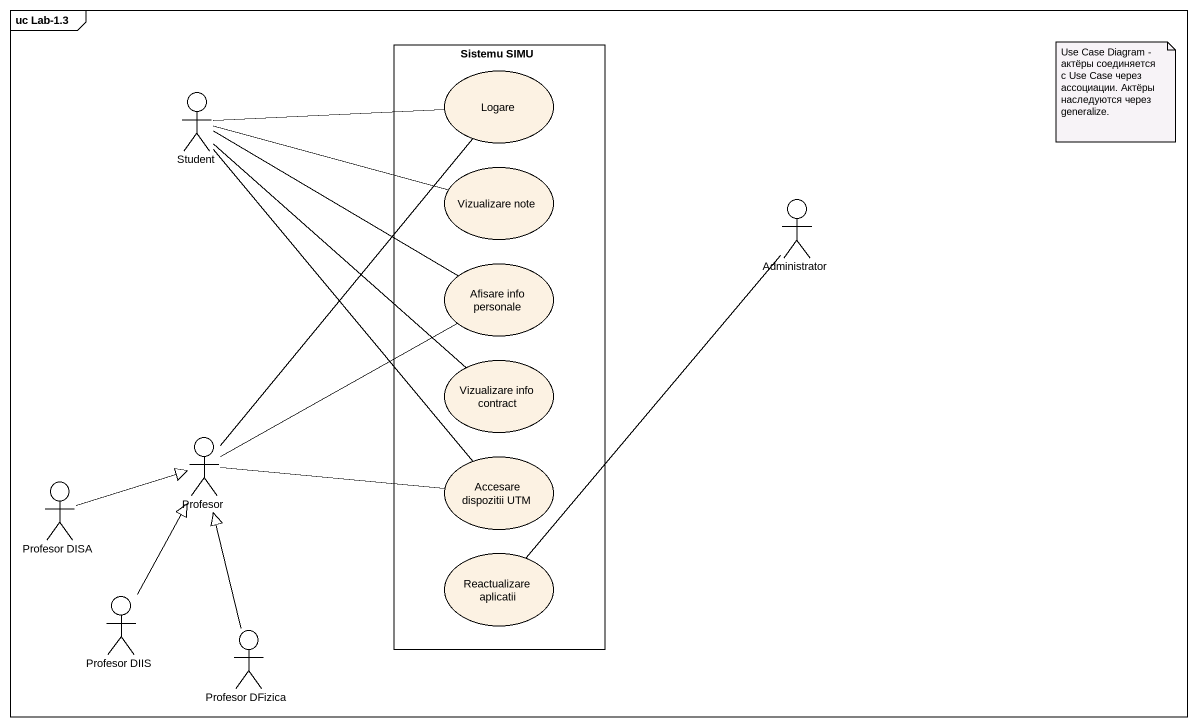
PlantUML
@startuml
mainframe uc Lab-1.3
rectangle "Sistemu SIMU" as Sistemu_SIMU #FFFFFF {
  usecase Logare
  usecase "Vizualizare note" as Vizualizare_note
  usecase "Afisare info personale" as Afisare_info_personale
  usecase "Vizualizare info contract" as Vizualizare_info_contract
  usecase "Accesare dispozitii UTM" as Accesare_dispozitii_UTM
  usecase "Reactualizare aplicatii" as Reactualizare_aplicatii
}
actor Student
actor Administrator
actor Profesor
actor "Profesor DISA" as Profesor_DISA
actor "Profesor DIIS" as Profesor_DIIS
actor "Profesor DFizica" as Profesor_DFizica
Student -right- Logare
Student -right- Vizualizare_note
Student -right- Afisare_info_personale
Student -- Vizualizare_info_contract
Student -- Accesare_dispozitii_UTM
Administrator -- Reactualizare_aplicatii
Profesor -up- Logare
Profesor -up- Afisare_info_personale
Profesor -right- Accesare_dispozitii_UTM
Profesor_DISA -right-|> Profesor
Profesor_DIIS -up-|> Profesor
Profesor_DFizica -up-|> Profesor
note as N1
  Use Case Diagram - актёры соединяется с Use Case через ассоциации. Актёры наследуются через generalize.
end note
@enduml
